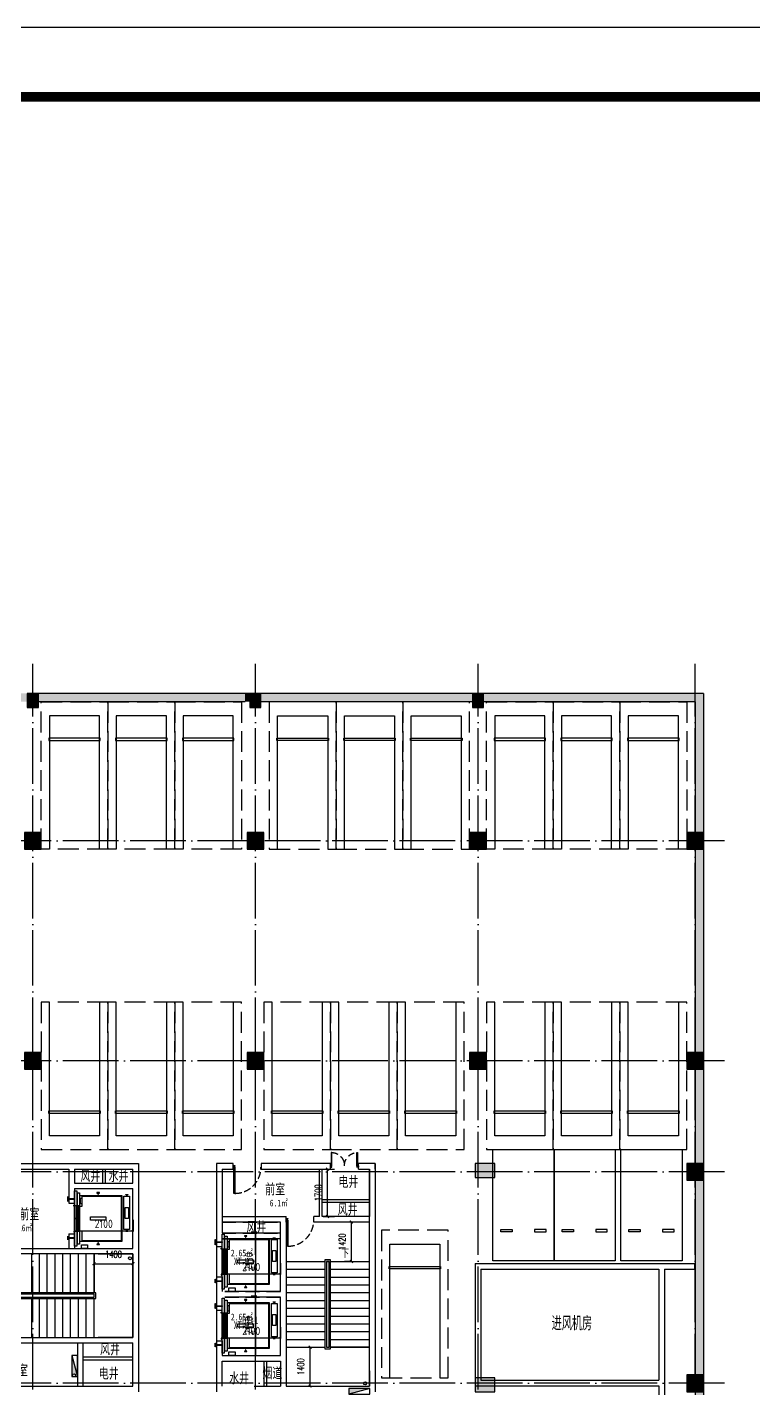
# Model space of a CAD drawing. Header units: millimetres. Extents: x 1337745 to 1642153, y -192803 to 266425.
# Drawn here: x 1570211 to 1596321, y 217430 to 266381 of the extents above; entities that cross this region are included whole.
import ezdxf
from ezdxf.enums import TextEntityAlignment as Align

# ---------------------------------------------------------------- set-up
doc = ezdxf.new("R2010")
doc.units = ezdxf.units.MM
doc.header["$LTSCALE"] = 1000
doc.header["$MEASUREMENT"] = 0
for name, pattern in [('__附着_A09-停车位、行车流线模块_TEN24RUY_设计区$0$DASH', [0.35, 0.25, -0.1]), ('DASH', [0.35, 0.25, -0.1]), ('DASHED', [0.75, 0.5, -0.25]), ('DOTE', [2.42, 2, -0.2, 0.02, -0.2]), ('HIDDEN', [0.375, 0.25, -0.125])]:
    doc.linetypes.add(name, pattern=pattern)
for name, color, linetype in [('-车位', 1, 'Continuous'), ('__附着_A09-停车位、行车流线模块_TEN24RUY_设计区$0$STD-PARK', 103, '__附着_A09-停车位、行车流线模块_TEN24RUY_设计区$0$DASH'), ('A-ANNO-NOTE', 7, 'Continuous'), ('A-DIMS-SYMB', 3, 'Continuous'), ('A-FLOR-STRS', 51, 'Continuous'), ('AD-NAME-ROOM', 9, 'Continuous'), ('AE-EQPM', 70, 'Continuous'), ('AE-WIND', 4, 'Continuous'), ('BEAM', 4, 'DASHED'), ('COLUMN', 2, 'Continuous'), ('DOTE', 16, 'DOTE'), ('ID-INDX-SIGN', 251, 'Continuous'), ('J-S', 210, 'Continuous'), ('LABEL_FIXBOX_PM', 7, 'Continuous'), ('LABEL_TXT_PM', 1, 'Continuous'), ('PUB_DIM', 3, 'Continuous'), ('PUB_HATCH', 8, 'Continuous'), ('PUB_TEXT', 7, 'Continuous'), ('WALL', 2, 'Continuous'), ('WALL_填充墙_A', 2, 'Continuous'), ('墙柱_填充', 8, 'Continuous'), ('柱', 2, 'Continuous'), ('砖墙', 30, 'Continuous'), ('管井', 2, 'Continuous')]:
    doc.layers.add(name, color=color, linetype=linetype)
doc.styles.add('_TCH_DIM', font='SIMPLEX.shx', dxfattribs={"width": 0.85, "bigfont": 'GBCBIG.shx'})
doc.styles.add('DIM_FONT', font='SIMPLEX', dxfattribs={"width": 0.7, "bigfont": 'GBCBIG'})
doc.styles.get("Standard").update_dxf_attribs({"font": 'GBENOR', "bigfont": 'GBCBIG'})
doc.styles.add('TH-STYLE1', font='STFANGSO.TTF', dxfattribs={"width": 0.7})
doc.dimstyles.new('_TCH_ARCH&&100', dxfattribs={"dimtxt": 250, "dimasz": 100, "dimexe": 250, "dimexo": 300, "dimgap": 100, "dimtad": 1, "dimdec": 0, "dimzin": 0, "dimdsep": 46, "dimtxsty": 'DIM_FONT', "dimblk": 'ARCHTICK', "dimcen": 0.09, "dimclrt": 7, "dimazin": 2, "dimtfac": 1, "dimtdec": 0, "dimtix": 1, "dimtmove": 2, "dimatfit": 3, "dimfxl": 1, "dimtolj": 1, "dimtzin": 0, "dimarcsym": 0})
doc.dimstyles.new('TH50', dxfattribs={"dimscale": 50, "dimtxt": 2.5, "dimasz": 0.75, "dimexe": 0.5, "dimexo": 1, "dimgap": 0.5, "dimtad": 1, "dimdec": 0, "dimrnd": 0.005, "dimzin": 0, "dimdsep": 46, "dimtxsty": 'Standard', "dimblk": 'DOT', "dimcen": 0.125, "dimclrd": 256, "dimclre": 256, "dimclrt": 50, "dimadec": 0, "dimazin": 0, "dimtfac": 1, "dimtdec": 0, "dimtix": 1, "dimtmove": 2, "dimatfit": 3, "dimldrblk": 'DOT', "dimfxl": 1, "dimtvp": 1, "dimtolj": 1, "dimtzin": 0, "dimarcsym": 0})

# ---------------------------------------------------------------- blocks, each defined once
blk = doc.blocks.new('A$C2A5A3E31')
at = {"color": 5}
for p, q in [((0, 50), (200, 50)), ((200, 50), (0, -700)), ((0, -700), (0, 50)), ((200, 50), (200, -700)), ((200, -700), (0, -700))]:
    blk.add_line(p, q, dxfattribs=at)
blk.add_solid([(200, -700), (0, -700), (200, 50)], dxfattribs=at)
blk = doc.blocks.new('A$C4BAC4D34')
blk.add_lwpolyline([(30, -30), (30, -60), (0, -60), (0, 0), (60, 0), (60, -30), (30, -30)])
blk.add_lwpolyline([(30, -60), (60, -60), (60, -1000), (30, -1000)], close=True)
at = {"linetype": 'DASH'}
blk.add_arc((60, -60), 940, 270, 0, dxfattribs=at)
blk = doc.blocks.new('A$C7403150F')
for points in [[(25, 475), (0, 475), (0, 500), (50, 500), (50, 450), (25, 450), (25, 475)], [(25, -475), (0, -475), (0, -500), (50, -500), (50, -450), (25, -450), (25, -475)]]:
    blk.add_lwpolyline(points)
for points in [[(0, 475), (0, 450), (-475, 450), (-475, 475)], [(0, -475), (0, -450), (-475, -450), (-475, -475)]]:
    blk.add_lwpolyline(points, close=True)
at = {"linetype": 'HIDDEN'}
for centre, start, end in [((0, 475), 180, 270), ((0, -475), 90, 180)]:
    blk.add_arc(centre, 475, start, end, dxfattribs=at)
blk = doc.blocks.new('_DOT')
blk.add_line((-0.5, 0), (-1, 0))
at = {"color": 0, "linetype": 'ByBlock', "const_width": 0.5}
blk.add_lwpolyline([(-0.25, 0, 1), (0.25, 0, 1)], format="xyb", close=True, dxfattribs=at)
blk = doc.blocks.new('*D40')
at = {"layer": 'Defpoints', "color": 0, "transparency": 16777216}
for p in [(-16300, 19300), (-16079, 19300), (-16300, 17150)]:
    blk.add_point(p, dxfattribs=at)
at = {"layer": 'ID-INDX-SIGN', "lineweight": -2, "transparency": 16777216}
for p, q in [((-16250, 19300), (-16054, 19300)), ((-16079, 17187), (-16079, 19262)), ((-16250, 17150), (-16054, 17150))]:
    blk.add_line(p, q, dxfattribs=at)
at = {"layer": 'ID-INDX-SIGN', "lineweight": -2, "transparency": 16777216, "xscale": 37.5, "yscale": 37.5, "zscale": 37.5}
for p, rotation in [((-16079, 19300), 90), ((-16079, 17150), 270)]:
    blk.add_blockref('_DOT', p, dxfattribs=dict(at, rotation=rotation))
at = {"layer": 'ID-INDX-SIGN', "color": 50, "transparency": 16777216, "insert": (-16329, 18225), "char_height": 300, "attachment_point": 5, "rotation": 90}
blk.add_mtext('\\A1;2150', dxfattribs=at)
blk = doc.blocks.new('*D41')
at = {"layer": 'Defpoints', "color": 0, "transparency": 16777216}
for p in [(-17300, 18225), (-15200, 18225), (-15200, 17782)]:
    blk.add_point(p, dxfattribs=at)
at = {"layer": 'ID-INDX-SIGN', "lineweight": -2, "transparency": 16777216}
for p, q in [((-17300, 18175), (-17300, 17757)), ((-15200, 18175), (-15200, 17757)), ((-17262, 17782), (-15237, 17782))]:
    blk.add_line(p, q, dxfattribs=at)
at = {"layer": 'ID-INDX-SIGN', "lineweight": -2, "transparency": 16777216, "xscale": 37.5, "yscale": 37.5, "zscale": 37.5, "rotation": 180}
blk.add_blockref('_DOT', (-17300, 17782), dxfattribs=at)
at = {"layer": 'ID-INDX-SIGN', "lineweight": -2, "transparency": 16777216, "xscale": 37.5, "yscale": 37.5, "zscale": 37.5}
blk.add_blockref('_DOT', (-15200, 17782), dxfattribs=at)
at = {"layer": 'ID-INDX-SIGN', "color": 50, "transparency": 16777216, "insert": (-16250, 18032), "char_height": 300, "attachment_point": 5}
blk.add_mtext('\\A1;2100', dxfattribs=at)
blk = doc.blocks.new('*D42')
at = {"layer": 'Defpoints', "color": 0, "transparency": 16777216}
for p in [(-16300, 17000), (-16079, 17000), (-16300, 14850)]:
    blk.add_point(p, dxfattribs=at)
at = {"layer": 'ID-INDX-SIGN', "lineweight": -2, "transparency": 16777216}
for p, q in [((-16250, 17000), (-16054, 17000)), ((-16079, 14888), (-16079, 16963)), ((-16250, 14850), (-16054, 14850))]:
    blk.add_line(p, q, dxfattribs=at)
at = {"layer": 'ID-INDX-SIGN', "lineweight": -2, "transparency": 16777216, "xscale": 37.5, "yscale": 37.5, "zscale": 37.5}
for p, rotation in [((-16079, 17000), 90), ((-16079, 14850), 270)]:
    blk.add_blockref('_DOT', p, dxfattribs=dict(at, rotation=rotation))
at = {"layer": 'ID-INDX-SIGN', "color": 50, "transparency": 16777216, "insert": (-16329, 15925), "char_height": 300, "attachment_point": 5, "rotation": 90}
blk.add_mtext('\\A1;2150', dxfattribs=at)
blk = doc.blocks.new('*D43')
at = {"layer": 'Defpoints', "color": 0, "transparency": 16777216}
for p in [(-17300, 15925), (-15200, 15925), (-15200, 15483)]:
    blk.add_point(p, dxfattribs=at)
at = {"layer": 'ID-INDX-SIGN', "lineweight": -2, "transparency": 16777216}
for p, q in [((-17300, 15875), (-17300, 15458)), ((-15200, 15875), (-15200, 15458)), ((-17262, 15483), (-15237, 15483))]:
    blk.add_line(p, q, dxfattribs=at)
at = {"layer": 'ID-INDX-SIGN', "lineweight": -2, "transparency": 16777216, "xscale": 37.5, "yscale": 37.5, "zscale": 37.5, "rotation": 180}
blk.add_blockref('_DOT', (-17300, 15483), dxfattribs=at)
at = {"layer": 'ID-INDX-SIGN', "lineweight": -2, "transparency": 16777216, "xscale": 37.5, "yscale": 37.5, "zscale": 37.5}
blk.add_blockref('_DOT', (-15200, 15483), dxfattribs=at)
at = {"layer": 'ID-INDX-SIGN', "color": 50, "transparency": 16777216, "insert": (-16250, 15733), "char_height": 300, "attachment_point": 5}
blk.add_mtext('\\A1;2100', dxfattribs=at)
blk = doc.blocks.new('*D44')
at = {"layer": 'Defpoints', "color": 0, "transparency": 16777216}
for p in [(-22600, 19775), (-20499, 19775), (-20499, 19333)]:
    blk.add_point(p, dxfattribs=at)
at = {"layer": 'ID-INDX-SIGN', "lineweight": -2, "transparency": 16777216}
for p, q in [((-22600, 19725), (-22600, 19308)), ((-20499, 19725), (-20499, 19308)), ((-22562, 19333), (-20537, 19333))]:
    blk.add_line(p, q, dxfattribs=at)
at = {"layer": 'ID-INDX-SIGN', "lineweight": -2, "transparency": 16777216, "xscale": 37.5, "yscale": 37.5, "zscale": 37.5, "rotation": 180}
blk.add_blockref('_DOT', (-22600, 19333), dxfattribs=at)
at = {"layer": 'ID-INDX-SIGN', "lineweight": -2, "transparency": 16777216, "xscale": 37.5, "yscale": 37.5, "zscale": 37.5}
blk.add_blockref('_DOT', (-20499, 19333), dxfattribs=at)
at = {"layer": 'ID-INDX-SIGN', "color": 50, "transparency": 16777216, "insert": (-21549, 19583), "char_height": 300, "attachment_point": 5}
blk.add_mtext('\\A1;2100', dxfattribs=at)
blk = doc.blocks.new('_ArchTick')
at = {"color": 0, "linetype": 'ByBlock', "const_width": 0.4}
blk.add_lwpolyline([(-0.5, -0.5), (0.5, 0.5)], dxfattribs=at)
blk = doc.blocks.new('*D45')
at = {"layer": 'Defpoints', "color": 0, "transparency": 16777216}
for p in [(-13965, 21550), (-13509, 21550), (-13965, 19850)]:
    blk.add_point(p, dxfattribs=at)
at = {"layer": 'PUB_DIM', "color": 0, "lineweight": -2, "transparency": 16777216}
for p, q in [((-13665, 21550), (-13259, 21550)), ((-13509, 19850), (-13509, 21550)), ((-13665, 19850), (-13259, 19850))]:
    blk.add_line(p, q, dxfattribs=at)
at = {"layer": 'PUB_DIM', "color": 0, "lineweight": -2, "transparency": 16777216, "xscale": 100, "yscale": 100, "zscale": 100}
for p, rotation in [((-13509, 21550), 90), ((-13509, 19850), 270)]:
    blk.add_blockref('_ArchTick', p, dxfattribs=dict(at, rotation=rotation))
at = {"layer": 'PUB_DIM', "color": 7, "transparency": 16777216, "insert": (-13836, 20700), "char_height": 250, "attachment_point": 5, "rotation": 90, "style": 'DIM_FONT'}
blk.add_mtext('\\A1;1700', dxfattribs=at)
blk = doc.blocks.new('*D46')
at = {"layer": 'Defpoints', "color": 0, "transparency": 16777216}
for p in [(-14544, 15150), (-14136, 15150), (-14544, 13750)]:
    blk.add_point(p, dxfattribs=at)
at = {"layer": 'PUB_DIM', "color": 0, "lineweight": -2, "transparency": 16777216}
for p, q in [((-14244, 15150), (-13886, 15150)), ((-14136, 13750), (-14136, 15150)), ((-14244, 13750), (-13886, 13750))]:
    blk.add_line(p, q, dxfattribs=at)
at = {"layer": 'PUB_DIM', "color": 0, "lineweight": -2, "transparency": 16777216, "xscale": 100, "yscale": 100, "zscale": 100}
for p, rotation in [((-14136, 15150), 90), ((-14136, 13750), 270)]:
    blk.add_blockref('_ArchTick', p, dxfattribs=dict(at, rotation=rotation))
at = {"layer": 'PUB_DIM', "color": 7, "transparency": 16777216, "insert": (-14469, 14450), "char_height": 250, "attachment_point": 5, "rotation": 90, "style": 'DIM_FONT'}
blk.add_mtext('\\A1;1400', dxfattribs=at)
blk = doc.blocks.new('*D47')
at = {"layer": 'Defpoints', "color": 0, "transparency": 16777216}
for p in [(-12649, 19650), (-12366, 19650), (-12366, 18230)]:
    blk.add_point(p, dxfattribs=at)
at = {"layer": 'PUB_DIM', "color": 0, "lineweight": -2, "transparency": 16777216}
for p, q in [((-12666, 19650), (-12899, 19650)), ((-12649, 18230), (-12649, 19650)), ((-12666, 18230), (-12899, 18230))]:
    blk.add_line(p, q, dxfattribs=at)
at = {"layer": 'PUB_DIM', "color": 0, "lineweight": -2, "transparency": 16777216, "xscale": 100, "yscale": 100, "zscale": 100}
for p, rotation in [((-12649, 19650), 90), ((-12649, 18230), 270)]:
    blk.add_blockref('_ArchTick', p, dxfattribs=dict(at, rotation=rotation))
at = {"layer": 'PUB_DIM', "color": 7, "transparency": 16777216, "insert": (-12982, 18940), "char_height": 250, "attachment_point": 5, "rotation": 90, "style": 'DIM_FONT'}
blk.add_mtext('\\A1;1420', dxfattribs=at)
blk = doc.blocks.new('*D48')
at = {"layer": 'Defpoints', "color": 0, "transparency": 16777216}
for p in [(-21900, 18500), (-20500, 18500), (-20500, 18151)]:
    blk.add_point(p, dxfattribs=at)
at = {"layer": 'PUB_DIM', "color": 0, "lineweight": -2, "transparency": 16777216}
for p, q in [((-21900, 18200), (-21900, 17901)), ((-21900, 18151), (-20500, 18151)), ((-20500, 18200), (-20500, 17901))]:
    blk.add_line(p, q, dxfattribs=at)
at = {"layer": 'PUB_DIM', "color": 0, "lineweight": -2, "transparency": 16777216, "xscale": 100, "yscale": 100, "zscale": 100, "rotation": 180}
blk.add_blockref('_ArchTick', (-21900, 18151), dxfattribs=at)
at = {"layer": 'PUB_DIM', "color": 0, "lineweight": -2, "transparency": 16777216, "xscale": 100, "yscale": 100, "zscale": 100}
blk.add_blockref('_ArchTick', (-20500, 18151), dxfattribs=at)
at = {"layer": 'PUB_DIM', "color": 7, "transparency": 16777216, "insert": (-21200, 18483), "char_height": 250, "attachment_point": 5, "style": 'DIM_FONT'}
blk.add_mtext('\\A1;1400', dxfattribs=at)
blk = doc.blocks.new('cew')
at = {"layer": '-车位', "color": 8}
for points in [[(7354177, 602717), (7354177, 598717)], [(7356377, 602717), (7354177, 602717)], [(7354177, 598717), (7356377, 598717), (7356377, 602717)]]:
    blk.add_lwpolyline(points, dxfattribs=at)
for points in [[(7354464, 599759), (7354464, 599850), (7354875, 599850), (7354875, 599759)], [(7356089, 599759), (7356089, 599850), (7355679, 599850), (7355679, 599759)]]:
    blk.add_lwpolyline(points, close=True, dxfattribs=at)
blk = doc.blocks.new('__附着_A09-停车位、行车流线模块_TEN24RUY_设计区$0$停车位1')
at = {"layer": '__附着_A09-停车位、行车流线模块_TEN24RUY_设计区$0$STD-PARK', "linetype": '__附着_A09-停车位、行车流线模块_TEN24RUY_设计区$0$DASH', "ltscale": 3}
for p, q in [((-168810, -21850), (-171210, -21850)), ((-171210, -21850), (-171210, -27150)), ((-168810, -27150), (-168810, -21850)), ((-171210, -27150), (-168810, -27150))]:
    blk.add_line(p, q, dxfattribs=at)
at = {"layer": 'Defpoints', "color": 9, "linetype": 'ByBlock', "ltscale": 1200}
for p, q in [((-170910, -26650), (-170910, -21850)), ((-169110, -21850), (-169110, -26650)), ((-170935, -25850), (-170935, -25758)), ((-170935, -25758), (-169085, -25758)), ((-169085, -25850), (-170935, -25850)), ((-169085, -25758), (-169085, -25850)), ((-169110, -26650), (-170910, -26650))]:
    blk.add_line(p, q, dxfattribs=at)
blk = doc.blocks.new('PMSHEET_A0_20091030')
at = {"layer": 'LABEL_FIXBOX_PM'}
blk.add_lwpolyline([(0, 84100), (118900, 84100), (118900, 0), (0, 0)], close=True, dxfattribs=at)
at = {"layer": 'LABEL_FIXBOX_PM', "const_width": 140}
blk.add_lwpolyline([(117900, 83100), (2500, 83100), (2500, 1000), (117900, 1000)], close=True, dxfattribs=at)
blk = doc.blocks.new('_FZH')
blk.add_lwpolyline([(-0.5, -0.5), (0.5, -0.5), (0.5, 0.5), (-0.5, 0.5)], close=True)
at = {"layer": 'PUB_HATCH'}
blk.add_solid([(-0.5, -0.5), (0.5, -0.5), (-0.5, 0.5), (0.5, 0.5)], dxfattribs=at)
blk = doc.blocks.new('A$C76FF555C')
at = {"layer": '墙柱_填充'}
for points in [[(-23800, 33050), (-23800, 33650), (-24400, 33650), (-24400, 33050)], [(-15800, 33050), (-15800, 33650), (-16400, 33650), (-16400, 33050)], [(-7800, 33050), (-7800, 33650), (-8400, 33650), (-8400, 33050)], [(0, 33049.9), (0, 33649.9), (-600, 33649.9), (-600, 33049.9)], [(-23800, 25150), (-23800, 25750), (-24400, 25750), (-24400, 25150)], [(-15800, 25150), (-15800, 25750), (-16400, 25750), (-16400, 25150)], [(-7800, 25150), (-7800, 25750), (-8400, 25750), (-8400, 25150)], [(0, 25149.9), (0, 25749.9), (-600, 25749.9), (-600, 25149.9)], [(-8200, 21250), (-7500, 21250), (-7500, 21750), (-8200, 21750)], [(0, 21150), (0, 21750), (-600, 21750), (-600, 21150)], [(-8200, 13550), (-7500, 13550), (-7500, 14050), (-8200, 14050)], [(0, 13550), (0, 14150), (-600, 14150), (-600, 13550)]]:
    blk.add_hatch(color=256, dxfattribs=at).paths.add_polyline_path(points)
at = {"layer": 'A-DIMS-SYMB'}
for points in [[(-12824.9, 18230, 0, 0, 0), (-12824.9, 14475, 0, 0, 0), (-14374.9, 14475, 0, 0, 0), (-14374.9, 17930, 80, 0, 0), (-14374.9, 18230, 0, 0, 0)], [(-24979.6, 17875, 0, 0, 0), (-21274.6, 17875, 0, 0, 0), (-21274.6, 16125, 0, 0, 0), (-24679.6, 16125, 80, 0, 0), (-24979.6, 16125, 0, 0, 0)]]:
    blk.add_lwpolyline(points, format="xyseb", dxfattribs=at)
at = {"layer": 'A-FLOR-STRS'}
for p, q in [((-24139.6, 17100), (-24139.6, 18500)), ((-21749.6, 18500), (-24089.6, 18500)), ((-23859.6, 17100), (-23859.6, 18500)), ((-23579.6, 17100), (-23579.6, 18500)), ((-23299.6, 17100), (-23299.6, 18500)), ((-23019.6, 17100), (-23019.6, 18500)), ((-22739.6, 17100), (-22739.6, 18500)), ((-22459.6, 17100), (-22459.6, 18500)), ((-22179.6, 17100), (-22179.6, 18500)), ((-21899.6, 18500), (-21899.6, 17100)), ((-21899.6, 17100), (-21899.6, 18500)), ((-21749.6, 18500), (-20499.6, 18500)), ((-20499.6, 18500), (-20499.6, 15500)), ((-14999.9, 18230), (-13599.9, 18230)), ((-13599.9, 18290), (-13599.9, 15090)), ((-13399.9, 18290), (-13599.9, 18290)), ((-13549.9, 18230), (-13549.9, 15150)), ((-13549.9, 18230), (-13549.9, 15150)), ((-13449.9, 18230), (-13549.9, 18230)), ((-13549.9, 18230), (-13449.9, 18230)), ((-13449.9, 15150), (-13449.9, 18230)), ((-13449.9, 15150), (-13449.9, 18230)), ((-13399.9, 15090), (-13399.9, 18290)), ((-13399.9, 18230), (-11999.9, 18230)), ((-14999.9, 17950), (-13599.9, 17950)), ((-14999.9, 17670), (-13599.9, 17670)), ((-13399.9, 17950), (-11999.9, 17950)), ((-13399.9, 17670), (-11999.9, 17670)), ((-14999.9, 17450), (-14999.9, 17390)), ((-14999.9, 17390), (-14999.9, 15050)), ((-14999.9, 17390), (-13599.9, 17390)), ((-13399.9, 17390), (-11999.9, 17390)), ((-11999.9, 15050), (-11999.9, 17390)), ((-21839.6, 17100), (-25039.6, 17100)), ((-25039.6, 16900), (-21839.6, 16900)), ((-21899.6, 17050), (-24979.6, 17050)), ((-21899.6, 17050), (-24979.6, 17050)), ((-24979.6, 16950), (-21899.6, 16950)), ((-24979.6, 16950), (-21899.6, 16950)), ((-24139.6, 15500), (-24139.6, 16900)), ((-23859.6, 15500), (-23859.6, 16900)), ((-23579.6, 15500), (-23579.6, 16900)), ((-23299.6, 15500), (-23299.6, 16900)), ((-23019.6, 15500), (-23019.6, 16900)), ((-22739.6, 15500), (-22739.6, 16900)), ((-22459.6, 15500), (-22459.6, 16900)), ((-22179.6, 15500), (-22179.6, 16900)), ((-21899.6, 16950), (-21899.6, 17050)), ((-21899.6, 16950), (-21899.6, 17050)), ((-21899.6, 15500), (-21899.6, 16900)), ((-21899.6, 15500), (-21899.6, 16900)), ((-21839.6, 16900), (-21839.6, 17100)), ((-14999.9, 17110), (-13599.9, 17110)), ((-14999.9, 16830), (-13599.9, 16830)), ((-13399.9, 17110), (-11999.9, 17110)), ((-13399.9, 16830), (-11999.9, 16830)), ((-14999.9, 16550), (-13599.9, 16550)), ((-14999.9, 16270), (-13599.9, 16270)), ((-13399.9, 16550), (-11999.9, 16550)), ((-13399.9, 16270), (-11999.9, 16270)), ((-14999.9, 15990), (-13599.9, 15990)), ((-14999.9, 15710), (-13599.9, 15710)), ((-13399.9, 15990), (-11999.9, 15990)), ((-13399.9, 15710), (-11999.9, 15710)), ((-24149.6, 15500), (-24089.6, 15500)), ((-24089.6, 15500), (-21749.6, 15500)), ((-20499.6, 15500), (-21749.6, 15500)), ((-14999.9, 15430), (-13599.9, 15430)), ((-13399.9, 15430), (-11999.9, 15430)), ((-14999.9, 15150), (-13599.9, 15150)), ((-14999.9, 15150), (-13599.9, 15150)), ((-13599.9, 15090), (-13399.9, 15090)), ((-13549.9, 15150), (-13449.9, 15150)), ((-13549.9, 15150), (-13449.9, 15150)), ((-11999.9, 15150), (-13399.9, 15150)), ((-13399.9, 15150), (-11999.9, 15150)), ((-11999.9, 14300), (-11999.9, 13750))]:
    blk.add_line(p, q, dxfattribs=at)
at = {"layer": 'AE-EQPM'}
for points in [[(-22841.7, 20565.1), (-22838.7, 20565.1), (-22838.7, 20385.1), (-22841.7, 20385.1), (-22841.7, 20565.1)], [(-22598.7, 20765.1), (-22523.7, 20765.1), (-22523.7, 18785.1), (-22598.7, 18785.1), (-22598.7, 20765.1)], [(-22493.7, 20695.1), (-22418.7, 20695.1), (-22418.7, 18855.1), (-22493.7, 18855.1), (-22493.7, 20695.1)], [(-22418.7, 20600.1), (-20904.7, 20600.1), (-20904.7, 18950.1), (-22418.7, 18950.1)], [(-22418.7, 20245.1), (-22418.7, 20225.1), (-22329.7, 20225.1), (-22329.7, 20575.1), (-22329.7, 20575.1), (-20929.7, 20575.1), (-20929.7, 18975.1), (-22329.7, 18975.1), (-22329.7, 18975.1), (-22329.7, 19325.1), (-22418.7, 19325.1), (-22418.7, 19305.1)], [(-21707.2, 20708.6), (-21796.2, 20708.6), (-21796.2, 20692.6), (-21759.7, 20692.6), (-21759.7, 20646.6), (-21743.7, 20646.6), (-21743.7, 20692.6), (-21707.2, 20692.6), (-21707.2, 20708.6)], [(-21707.2, 20708.6), (-21796.2, 20708.6), (-21796.2, 20692.6), (-21759.7, 20692.6), (-21759.7, 20646.6), (-21743.7, 20646.6), (-21743.7, 20692.6), (-21707.2, 20692.6), (-21707.2, 20708.6)], [(-21707.2, 20708.6), (-21796.2, 20708.6), (-21796.2, 20692.6), (-21759.7, 20692.6), (-21759.7, 20646.6), (-21743.7, 20646.6), (-21743.7, 20692.6), (-21707.2, 20692.6), (-21707.2, 20708.6)], [(-20824.2, 20575.1), (-20619.2, 20575.1), (-20619.2, 19375.1), (-20824.2, 19375.1), (-20824.2, 20575.1)], [(-20759.2, 20635.1), (-20684.2, 20635.1), (-20684.2, 20621.1), (-20716.7, 20621.1), (-20716.7, 20575.1), (-20726.7, 20575.1), (-20726.7, 20621.1), (-20759.2, 20621.1), (-20759.2, 20635.1)], [(-20759.2, 20635.1), (-20684.2, 20635.1), (-20684.2, 20621.1), (-20716.7, 20621.1), (-20716.7, 20575.1), (-20726.7, 20575.1), (-20726.7, 20621.1), (-20759.2, 20621.1), (-20759.2, 20635.1)], [(-22838.7, 20490.1), (-22598.7, 20490.1), (-22598.7, 20460.1), (-22838.7, 20460.1), (-22838.7, 20490.1)], [(-22578.7, 20245.1), (-22578.7, 20225.1), (-22628.7, 20225.1), (-22628.7, 20260.1), (-22616.7, 20260.1)], [(-22574.7, 20240.1), (-22534.7, 20240.1), (-22534.7, 19775.1), (-22574.7, 19775.1), (-22574.7, 20240.1)], [(-22476.7, 20240.1), (-22443.7, 20240.1), (-22443.7, 19775.1), (-22476.7, 19775.1), (-22476.7, 20240.1)], [(-22329.7, 20490.1), (-22399.7, 20490.1), (-22399.7, 20310.1), (-22329.7, 20310.1), (-22329.7, 20490.1)], [(-20781.7, 20175.1), (-20661.7, 20175.1), (-20661.7, 19775.1), (-20781.7, 19775.1), (-20781.7, 20175.1)], [(-22574.7, 19775.1), (-22534.7, 19775.1), (-22534.7, 19310.1), (-22574.7, 19310.1), (-22574.7, 19775.1)], [(-22476.7, 19775.1), (-22443.7, 19775.1), (-22443.7, 19310.1), (-22476.7, 19310.1), (-22476.7, 19775.1)], [(-22031.7, 19835.1), (-21471.7, 19835.1), (-21471.7, 19715.1), (-22031.7, 19715.1), (-22031.7, 19835.1)], [(-22841.7, 19140.1), (-22838.7, 19140.1), (-22838.7, 19010.1), (-22841.7, 19010.1), (-22841.7, 19140.1)], [(-22578.7, 19305.1), (-22578.7, 19325.1), (-22628.7, 19325.1), (-22628.7, 19290.1), (-22616.7, 19290.1)], [(-20759.2, 19315.1), (-20684.2, 19315.1), (-20684.2, 19329.1), (-20716.7, 19329.1), (-20716.7, 19375.1), (-20726.7, 19375.1), (-20726.7, 19329.1), (-20759.2, 19329.1), (-20759.2, 19315.1)], [(-20759.2, 19315.1), (-20684.2, 19315.1), (-20684.2, 19329.1), (-20716.7, 19329.1), (-20716.7, 19375.1), (-20726.7, 19375.1), (-20726.7, 19329.1), (-20759.2, 19329.1), (-20759.2, 19315.1)], [(-17299.1, 19215), (-17224.1, 19215), (-17224.1, 17235), (-17299.1, 17235), (-17299.1, 19215)], [(-17194.1, 19145), (-17119.1, 19145), (-17119.1, 17305), (-17194.1, 17305), (-17194.1, 19145)], [(-16407.6, 19158.5), (-16496.6, 19158.5), (-16496.6, 19142.5), (-16460.1, 19142.5), (-16460.1, 19096.5), (-16444.1, 19096.5), (-16444.1, 19142.5), (-16407.6, 19142.5), (-16407.6, 19158.5)], [(-16407.6, 19158.5), (-16496.6, 19158.5), (-16496.6, 19142.5), (-16460.1, 19142.5), (-16460.1, 19096.5), (-16444.1, 19096.5), (-16444.1, 19142.5), (-16407.6, 19142.5), (-16407.6, 19158.5)], [(-16407.6, 19158.5), (-16496.6, 19158.5), (-16496.6, 19142.5), (-16460.1, 19142.5), (-16460.1, 19096.5), (-16444.1, 19096.5), (-16444.1, 19142.5), (-16407.6, 19142.5), (-16407.6, 19158.5)], [(-22838.7, 19090.1), (-22598.7, 19090.1), (-22598.7, 19060.1), (-22838.7, 19060.1), (-22838.7, 19090.1)], [(-22348.7, 18835.1), (-22128.7, 18835.1), (-22128.7, 18700.1), (-22348.7, 18700.1), (-22348.7, 18835.1)], [(-21796.2, 18841.6), (-21707.2, 18841.6), (-21707.2, 18857.6), (-21743.7, 18857.6), (-21743.7, 18903.6), (-21759.7, 18903.6), (-21759.7, 18857.6), (-21796.2, 18857.6), (-21796.2, 18841.6)], [(-21796.2, 18841.6), (-21707.2, 18841.6), (-21707.2, 18857.6), (-21743.7, 18857.6), (-21743.7, 18903.6), (-21759.7, 18903.6), (-21759.7, 18857.6), (-21796.2, 18857.6), (-21796.2, 18841.6)], [(-21796.2, 18841.6), (-21707.2, 18841.6), (-21707.2, 18857.6), (-21743.7, 18857.6), (-21743.7, 18903.6), (-21759.7, 18903.6), (-21759.7, 18857.6), (-21796.2, 18857.6), (-21796.2, 18841.6)], [(-17542.1, 19015), (-17539.1, 19015), (-17539.1, 18835), (-17542.1, 18835), (-17542.1, 19015)], [(-17539.1, 18940), (-17299.1, 18940), (-17299.1, 18910), (-17539.1, 18910), (-17539.1, 18940)], [(-17279.1, 18695), (-17279.1, 18675), (-17329.1, 18675), (-17329.1, 18710), (-17317.1, 18710)], [(-17275.1, 18690), (-17235.1, 18690), (-17235.1, 18225), (-17275.1, 18225), (-17275.1, 18690)], [(-17177.1, 18690), (-17144.1, 18690), (-17144.1, 18225), (-17177.1, 18225), (-17177.1, 18690)], [(-17119.1, 19050), (-15605.1, 19050), (-15605.1, 17400), (-17119.1, 17400)], [(-17119.1, 18695), (-17119.1, 18675), (-17030.1, 18675), (-17030.1, 19025), (-17030.1, 19025), (-15630.1, 19025), (-15630.1, 17425), (-17030.1, 17425), (-17030.1, 17425), (-17030.1, 17775), (-17119.1, 17775), (-17119.1, 17755)], [(-17030.1, 18940), (-17100.1, 18940), (-17100.1, 18760), (-17030.1, 18760), (-17030.1, 18940)], [(-15524.6, 19025), (-15319.6, 19025), (-15319.6, 17825), (-15524.6, 17825), (-15524.6, 19025)], [(-15482.1, 18625), (-15362.1, 18625), (-15362.1, 18225), (-15482.1, 18225), (-15482.1, 18625)], [(-15459.6, 19085), (-15384.6, 19085), (-15384.6, 19071), (-15417.1, 19071), (-15417.1, 19025), (-15427.1, 19025), (-15427.1, 19071), (-15459.6, 19071), (-15459.6, 19085)], [(-15459.6, 19085), (-15384.6, 19085), (-15384.6, 19071), (-15417.1, 19071), (-15417.1, 19025), (-15427.1, 19025), (-15427.1, 19071), (-15459.6, 19071), (-15459.6, 19085)], [(-17275.1, 18225), (-17235.1, 18225), (-17235.1, 17760), (-17275.1, 17760), (-17275.1, 18225)], [(-17177.1, 18225), (-17144.1, 18225), (-17144.1, 17760), (-17177.1, 17760), (-17177.1, 18225)], [(-16732.1, 18285), (-16172.1, 18285), (-16172.1, 18165), (-16732.1, 18165), (-16732.1, 18285)], [(-17279.1, 17755), (-17279.1, 17775), (-17329.1, 17775), (-17329.1, 17740), (-17317.1, 17740)], [(-15459.6, 17765), (-15384.6, 17765), (-15384.6, 17779), (-15417.1, 17779), (-15417.1, 17825), (-15427.1, 17825), (-15427.1, 17779), (-15459.6, 17779), (-15459.6, 17765)], [(-15459.6, 17765), (-15384.6, 17765), (-15384.6, 17779), (-15417.1, 17779), (-15417.1, 17825), (-15427.1, 17825), (-15427.1, 17779), (-15459.6, 17779), (-15459.6, 17765)], [(-17542.1, 17590), (-17539.1, 17590), (-17539.1, 17460), (-17542.1, 17460), (-17542.1, 17590)], [(-17539.1, 17540), (-17299.1, 17540), (-17299.1, 17510), (-17539.1, 17510), (-17539.1, 17540)], [(-17049.1, 17285), (-16829.1, 17285), (-16829.1, 17150), (-17049.1, 17150), (-17049.1, 17285)], [(-16496.6, 17291.5), (-16407.6, 17291.5), (-16407.6, 17307.5), (-16444.1, 17307.5), (-16444.1, 17353.5), (-16460.1, 17353.5), (-16460.1, 17307.5), (-16496.6, 17307.5), (-16496.6, 17291.5)], [(-16496.6, 17291.5), (-16407.6, 17291.5), (-16407.6, 17307.5), (-16444.1, 17307.5), (-16444.1, 17353.5), (-16460.1, 17353.5), (-16460.1, 17307.5), (-16496.6, 17307.5), (-16496.6, 17291.5)], [(-16496.6, 17291.5), (-16407.6, 17291.5), (-16407.6, 17307.5), (-16444.1, 17307.5), (-16444.1, 17353.5), (-16460.1, 17353.5), (-16460.1, 17307.5), (-16496.6, 17307.5), (-16496.6, 17291.5)], [(-17542.1, 16715.1), (-17539.1, 16715.1), (-17539.1, 16535.1), (-17542.1, 16535.1), (-17542.1, 16715.1)], [(-17299.1, 16915.1), (-17224.1, 16915.1), (-17224.1, 14935.1), (-17299.1, 14935.1), (-17299.1, 16915.1)], [(-17194.1, 16845.1), (-17119.1, 16845.1), (-17119.1, 15005.1), (-17194.1, 15005.1), (-17194.1, 16845.1)], [(-17119.1, 16750.1), (-15605.1, 16750.1), (-15605.1, 15100.1), (-17119.1, 15100.1)], [(-17119.1, 16395.1), (-17119.1, 16375.1), (-17030.1, 16375.1), (-17030.1, 16725.1), (-17030.1, 16725.1), (-15630.1, 16725.1), (-15630.1, 15125.1), (-17030.1, 15125.1), (-17030.1, 15125.1), (-17030.1, 15475.1), (-17119.1, 15475.1), (-17119.1, 15455.1)], [(-16407.6, 16858.6), (-16496.6, 16858.6), (-16496.6, 16842.6), (-16460.1, 16842.6), (-16460.1, 16796.6), (-16444.1, 16796.6), (-16444.1, 16842.6), (-16407.6, 16842.6), (-16407.6, 16858.6)], [(-16407.6, 16858.6), (-16496.6, 16858.6), (-16496.6, 16842.6), (-16460.1, 16842.6), (-16460.1, 16796.6), (-16444.1, 16796.6), (-16444.1, 16842.6), (-16407.6, 16842.6), (-16407.6, 16858.6)], [(-16407.6, 16858.6), (-16496.6, 16858.6), (-16496.6, 16842.6), (-16460.1, 16842.6), (-16460.1, 16796.6), (-16444.1, 16796.6), (-16444.1, 16842.6), (-16407.6, 16842.6), (-16407.6, 16858.6)], [(-15524.6, 16725.1), (-15319.6, 16725.1), (-15319.6, 15525.1), (-15524.6, 15525.1), (-15524.6, 16725.1)], [(-15459.6, 16785.1), (-15384.6, 16785.1), (-15384.6, 16771.1), (-15417.1, 16771.1), (-15417.1, 16725.1), (-15427.1, 16725.1), (-15427.1, 16771.1), (-15459.6, 16771.1), (-15459.6, 16785.1)], [(-15459.6, 16785.1), (-15384.6, 16785.1), (-15384.6, 16771.1), (-15417.1, 16771.1), (-15417.1, 16725.1), (-15427.1, 16725.1), (-15427.1, 16771.1), (-15459.6, 16771.1), (-15459.6, 16785.1)], [(-17539.1, 16640.1), (-17299.1, 16640.1), (-17299.1, 16610.1), (-17539.1, 16610.1), (-17539.1, 16640.1)], [(-17279.1, 16395.1), (-17279.1, 16375.1), (-17329.1, 16375.1), (-17329.1, 16410.1), (-17317.1, 16410.1)], [(-17275.1, 16390.1), (-17235.1, 16390.1), (-17235.1, 15925.1), (-17275.1, 15925.1), (-17275.1, 16390.1)], [(-17177.1, 16390.1), (-17144.1, 16390.1), (-17144.1, 15925.1), (-17177.1, 15925.1), (-17177.1, 16390.1)], [(-17030.1, 16640.1), (-17100.1, 16640.1), (-17100.1, 16460.1), (-17030.1, 16460.1), (-17030.1, 16640.1)], [(-15482.1, 16325.1), (-15362.1, 16325.1), (-15362.1, 15925.1), (-15482.1, 15925.1), (-15482.1, 16325.1)], [(-17275.1, 15925.1), (-17235.1, 15925.1), (-17235.1, 15460.1), (-17275.1, 15460.1), (-17275.1, 15925.1)], [(-17177.1, 15925.1), (-17144.1, 15925.1), (-17144.1, 15460.1), (-17177.1, 15460.1), (-17177.1, 15925.1)], [(-16732.1, 15985.1), (-16172.1, 15985.1), (-16172.1, 15865.1), (-16732.1, 15865.1), (-16732.1, 15985.1)], [(-17542.1, 15290.1), (-17539.1, 15290.1), (-17539.1, 15160.1), (-17542.1, 15160.1), (-17542.1, 15290.1)], [(-17539.1, 15240.1), (-17299.1, 15240.1), (-17299.1, 15210.1), (-17539.1, 15210.1), (-17539.1, 15240.1)], [(-17279.1, 15455.1), (-17279.1, 15475.1), (-17329.1, 15475.1), (-17329.1, 15440.1), (-17317.1, 15440.1)], [(-15459.6, 15465.1), (-15384.6, 15465.1), (-15384.6, 15479.1), (-15417.1, 15479.1), (-15417.1, 15525.1), (-15427.1, 15525.1), (-15427.1, 15479.1), (-15459.6, 15479.1), (-15459.6, 15465.1)], [(-15459.6, 15465.1), (-15384.6, 15465.1), (-15384.6, 15479.1), (-15417.1, 15479.1), (-15417.1, 15525.1), (-15427.1, 15525.1), (-15427.1, 15479.1), (-15459.6, 15479.1), (-15459.6, 15465.1)], [(-17049.1, 14985.1), (-16829.1, 14985.1), (-16829.1, 14850.1), (-17049.1, 14850.1), (-17049.1, 14985.1)], [(-16496.6, 14991.6), (-16407.6, 14991.6), (-16407.6, 15007.6), (-16444.1, 15007.6), (-16444.1, 15053.6), (-16460.1, 15053.6), (-16460.1, 15007.6), (-16496.6, 15007.6), (-16496.6, 14991.6)], [(-16496.6, 14991.6), (-16407.6, 14991.6), (-16407.6, 15007.6), (-16444.1, 15007.6), (-16444.1, 15053.6), (-16460.1, 15053.6), (-16460.1, 15007.6), (-16496.6, 15007.6), (-16496.6, 14991.6)], [(-16496.6, 14991.6), (-16407.6, 14991.6), (-16407.6, 15007.6), (-16444.1, 15007.6), (-16444.1, 15053.6), (-16460.1, 15053.6), (-16460.1, 15007.6), (-16496.6, 15007.6), (-16496.6, 14991.6)]]:
    blk.add_lwpolyline(points, dxfattribs=at)
at = {"layer": 'BEAM'}
for p, q in [((-17300, 19650), (-15200, 19650)), ((-15199.6, 19649.9), (-17300, 19649.9)), ((-17300, 19250), (-15200, 19249.9)), ((-15199.6, 19249.8), (-17300, 19249.9)), ((-17300, 19050), (-15200, 19049.9)), ((-15199.6, 19049.8), (-17300, 19049.9)), ((-17200, 17150), (-15200, 17149.9)), ((-15199.6, 17149.8), (-17200, 17149.9)), ((-17200, 16950), (-15200, 16949.9)), ((-15199.6, 16949.8), (-17200, 16949.9))]:
    blk.add_line(p, q, dxfattribs=at)
at = {"layer": 'J-S'}
for centre in [(-20608.7, 18347.4), (-22616.8, 14139.4), (-12160.7, 13851.4)]:
    blk.add_circle(centre, 55, dxfattribs=at)
at = {"layer": 'WALL_填充墙_A'}
for p, q in [((-200, 25749.9), (0, 25749.9)), ((-200, 25550), (-200, 25149.9)), ((0, 25749.9), (0, 25149.9)), ((-200, 25149.9), (0, 25149.9)), ((-25249.6, 21750), (-20299.6, 21750)), ((-25249.6, 21550), (-22799.6, 21550)), ((-22799.6, 21550), (-22799.6, 20325)), ((-22599.6, 21550), (-22599.6, 21050)), ((-22599.6, 21550), (-20499.6, 21550)), ((-21599.6, 21550), (-21599.6, 21050)), ((-21499.6, 21550), (-21499.6, 21050)), ((-20499.6, 21050), (-20499.6, 21550)), ((-20299.6, 21750), (-20299.6, 13550)), ((-17500, 21750), (-17500, 13550)), ((-16900, 21750), (-17500, 21750)), ((-17300, 21550), (-17300.1, 19250)), ((-17300, 21550), (-16900, 21550)), ((-16900, 21550), (-16900, 21750)), ((-14500, 21750), (-15897.1, 21750)), ((-15897.1, 21750), (-15897.1, 21550)), ((-15897.1, 21550), (-13800, 21550)), ((-13399.8, 21750), (-14500, 21750)), ((-13900, 21550), (-13399.8, 21550)), ((-13800, 19850), (-13800, 21550)), ((-13700, 19850), (-13700, 21550)), ((-13399.8, 21550), (-13399.8, 21750)), ((-12000, 21750), (-12399.8, 21750)), ((-12399.8, 21550), (-12399.8, 21750)), ((-12399.8, 21550), (-12000, 21550)), ((-11800, 21750), (-12000, 21750)), ((-12000, 13750), (-12000, 21550)), ((-12000, 21550), (-12000, 19850)), ((-11800, 21550), (-11800, 21750)), ((-11800, 21750), (-11800, 13550)), ((-22599.6, 21050), (-20499.6, 21050)), ((-22599.6, 20850), (-22599.6, 18700)), ((-22599.6, 20850), (-20499.6, 20850)), ((-20499.6, 18700), (-20499.6, 20850)), ((-12000, 20950.1), (-12000, 20750.1)), ((-22799.6, 20325), (-22599.6, 20325)), ((-11999.9, 20450), (-13700, 20450)), ((-11999.9, 20350), (-13700, 20350)), ((-17300, 19850), (-15000, 19850)), ((-15200, 19650), (-17300, 19650)), ((-15200, 17149.9), (-15200, 19650)), ((-15000, 19850), (-14999.9, 19850)), ((-15000, 19650), (-15000, 19850)), ((-15000, 19650.1), (-15000, 13750)), ((-15000, 19650), (-14999.9, 19650)), ((-13800, 19850), (-14000, 19850)), ((-14000, 19650), (-14000, 19850)), ((-11999.9, 19650), (-14000, 19650)), ((-11999.9, 19850), (-13700, 19850)), ((-22799.6, 19225), (-22799.6, 18700)), ((-22799.6, 19225), (-22599.6, 19225)), ((-22599.6, 19225), (-22599.6, 18700)), ((-15200, 19249.9), (-17300, 19250)), ((-25249.6, 18700), (-20499.6, 18700)), ((-17500, 18774.9), (-17300, 18774.9)), ((-15200, 19049.9), (-17300, 19050)), ((-20499.6, 18500), (-25249.6, 18500)), ((-20499.6, 15500), (-20499.6, 18500)), ((-17500, 17674.9), (-17300, 17674.9)), ((-17300, 17674.9), (-17300, 17149.9)), ((-15200, 17149.9), (-17200, 17150)), ((-15200, 16949.9), (-17200, 16950)), ((-15200, 14850), (-15200, 16950)), ((-17500, 16475), (-17300, 16475)), ((-25249.6, 15500), (-22899.6, 15500)), ((-25249.6, 15300), (-20499.6, 15300)), ((-22899.6, 15500), (-20499.6, 15500)), ((-22499.6, 15300), (-22499.6, 13750)), ((-22299.6, 15300), (-22299.6, 13750)), ((-20499.6, 13750), (-20499.6, 15300)), ((-17500, 15375), (-17300, 15375)), ((-17300, 15375), (-17300, 14850)), ((-12000, 15350.1), (-12000, 15550.1)), ((-22299.6, 14800), (-20499.6, 14800)), ((-22299.6, 14700), (-20499.6, 14700)), ((-17300, 14850), (-15200, 14850)), ((-17300, 14650), (-15200, 14650)), ((-17300, 13750), (-17300, 14650)), ((-15800, 14650), (-15800, 13750)), ((-15700, 14650), (-15700, 13750)), ((-15200, 14650), (-15200, 13750)), ((-26399.6, 13750), (-20499.6, 13750)), ((-24000, 13750), (-24000, 13750)), ((-16148.6, 13750), (-15200, 13750)), ((-15000, 13750), (-12000, 13750))]:
    blk.add_line(p, q, dxfattribs=at)
at = {"layer": '柱'}
for points in [[(-23800, 33050), (-23800, 33650), (-24400, 33650), (-24400, 33050)], [(-15800, 33050), (-15800, 33650), (-16400, 33650), (-16400, 33050)], [(-7800, 33050), (-7800, 33650), (-8400, 33650), (-8400, 33050)], [(0, 33049.9), (0, 33649.9), (-600, 33649.9), (-600, 33049.9)], [(-23800, 25150), (-23800, 25750), (-24400, 25750), (-24400, 25150)], [(-15800, 25150), (-15800, 25750), (-16400, 25750), (-16400, 25150)], [(-7800, 25150), (-7800, 25750), (-8400, 25750), (-8400, 25150)], [(0, 25149.9), (0, 25749.9), (-600, 25749.9), (-600, 25149.9)], [(-8200, 21250), (-7500, 21250), (-7500, 21750), (-8200, 21750)], [(0, 21150), (0, 21750), (-600, 21750), (-600, 21150)], [(-8200, 13550), (-7500, 13550), (-7500, 14050), (-8200, 14050)], [(0, 13550), (0, 14150), (-600, 14150), (-600, 13550)]]:
    blk.add_lwpolyline(points, close=True, dxfattribs=at)
at = {"layer": 'AE-WIND', "xscale": -1.000000000000001, "rotation": 90}
blk.add_blockref('A$C7403150F', (-12900, 21675), dxfattribs=at)
at = {"layer": 'AE-WIND'}
for p in [(-16900, 21680), (-14999.9, 19780)]:
    blk.add_blockref('A$C4BAC4D34', p, dxfattribs=at)
at = {"layer": '管井', "xscale": -1}
blk.add_blockref('A$C2A5A3E31', (-22499.6, 14800), dxfattribs=at)
at = {"layer": '管井', "xscale": -1, "rotation": 270}
blk.add_blockref('A$C2A5A3E31', (-12039.5, 13458), dxfattribs=at)
at = {"layer": 'A-ANNO-NOTE', "style": '_TCH_DIM'}
blk.add_text('下', height=281, dxfattribs=at).set_placement((-13014, 18364))
at = {"layer": 'AD-NAME-ROOM', "style": 'TH-STYLE1', "width": 0.7}
for s, p in [('风井', (-21672.3, 21012)), ('水井', (-20662.3, 21012)), ('风井', (-12426.9, 19804)), ('风井', (-15709.9, 19171)), ('风井', (-20967.3, 14784.5)), ('电井', (-21012.6, 13913.5)), ('烟道', (-15132, 13924))]:
    blk.add_text(s, height=375, dxfattribs=at).set_placement(p, align=Align.BOTTOM_RIGHT)
for s, p in [('前室', (-15747, 20644.8)), ('电井', (-13115.8, 20913.1)), ('合用前室', (-25298.4, 19751.3)), ('前室', (-24993.9, 14135.4)), ('水井', (-17043.6, 13854.3))]:
    blk.add_text(s, height=375, dxfattribs=at).set_placement(p)
for s, rotation, p in [('6.1㎡', 359.99999, (-15585.6, 20213.6)), ('10.26㎡', 0.00001, (-25047.2, 19320.1))]:
    blk.add_text(s, height=240, rotation=rotation, dxfattribs=at).set_placement(p)
at = {"layer": 'AD-NAME-ROOM', "color": 1, "style": 'TH-STYLE1', "width": 0.7}
for p in [(-16981.8, 18416.7), (-16981.8, 16116.8)]:
    blk.add_text('2.65㎡', height=240, rotation=0.00001, dxfattribs=at).set_placement(p)
at = {"layer": 'PUB_TEXT', "style": 'TH-STYLE1', "width": 0.7}
for s, p in [('XT-1', (-16877.3, 18098.5)), ('DT-1', (-16575.9, 15979.1)), ('DT-1', (-16574.9, 15979.2)), ('XT-1', (-16877.3, 15798.6))]:
    blk.add_text(s, height=275, rotation=0.00118, dxfattribs=at).set_placement(p)
at = {"layer": 'ID-INDX-SIGN'}
for base, p1, p2, angle, picture, middle in [((-20499.2, 19332.6), (-22599.6, 19775), (-20499.2, 19775), 359.99999, '*D44', (-21549.4, 19582.6)), ((-16078.7, 19299.9), (-16300, 17149.9), (-16300, 19299.9), 90, '*D40', (-16328.7, 18224.9)), ((-15199.6, 17782.4), (-17300, 18224.9), (-15199.6, 18224.9), 359.99999, '*D41', (-16249.8, 18032.4)), ((-16078.7, 17000), (-16300, 14850), (-16300, 17000), 90, '*D42', (-16328.7, 15925)), ((-15199.6, 15482.6), (-17300, 15925), (-15199.6, 15925), 359.99999, '*D43', (-16249.8, 15732.6))]:
    dim = blk.add_linear_dim(base=base, p1=p1, p2=p2, angle=angle, dimstyle='TH50', override={"dimtxt": 6, "dimgap": 2}, dxfattribs=at)
    dim.commit()
    dim.dimension.update_dxf_attribs({"geometry": picture, "text_midpoint": middle, "dimtype": 129})
at = {"layer": 'PUB_DIM'}
for base, p1, p2, angle, picture, middle in [((-13508.9, 21550), (-13965.3, 19850), (-13965.3, 21550), 90, '*D45', (-13835.9, 20700)), ((-12649.3, 19650), (-12366.1, 18230), (-12366.1, 19650), 90, '*D47', (-12981.6, 18940)), ((-20499.6, 18150.6), (-21899.6, 18500), (-20499.6, 18500), 0, '*D48', (-21199.6, 18482.8)), ((-14136.4, 15150), (-14544, 13750), (-14544, 15150), 90, '*D46', (-14468.6, 14450))]:
    dim = blk.add_linear_dim(base=base, p1=p1, p2=p2, angle=angle, dimstyle='_TCH_ARCH&&100', dxfattribs=at)
    dim.commit()
    dim.dimension.update_dxf_attribs({"geometry": picture, "text_midpoint": middle, "dimtype": 129})

msp = doc.modelspace()

# ---------------------------------------------------------------- hatches: boundary and pattern name
at = {"layer": 'PUB_HATCH'}
for points in [[(1562610.6, 242428.6), (1562610.6, 242128.6), (1570210.6, 242128.6), (1570210.6, 242428.6)], [(1570610.6, 242428.6), (1570610.6, 242128.6), (1578039.1, 242128.6), (1578039.1, 242428.6)], [(1578210.6, 242128.6), (1578210.6, 242428.6), (1578039.1, 242428.6), (1578039.1, 242128.6)], [(1578610.6, 242428.6), (1578610.6, 242128.6), (1579639.1, 242128.6), (1579639.1, 242428.6)], [(1583139.1, 242128.6), (1583139.1, 242428.6), (1579639.1, 242428.6), (1579639.1, 242128.6)], [(1586210.6, 242128.6), (1586210.6, 242428.6), (1583139.1, 242428.6), (1583139.1, 242128.6)], [(1586610.6, 242428.6), (1586610.6, 242128.6), (1594210.6, 242128.6), (1594510.6, 242428.6)], [(1594510.6, 242428.6), (1594210.6, 242128.6), (1594210.6, 204076), (1594510.6, 203776)]]:
    msp.add_hatch(color=256, dxfattribs=at).paths.add_polyline_path(points)

# ---------------------------------------------------------------- linework, layer by layer
at = {"layer": 'DOTE'}
for p, q in [((1570410.6, 171423, 0.9), (1570410.6, 243494.5, 0.9)), ((1578410.6, 171423, 0.9), (1578410.6, 243494.5, 0.9)), ((1586410.6, 171423, 0.9), (1586410.6, 243494.5, 0.9)), ((1594210.6, 171423, 0.9), (1594210.6, 243494.5, 0.9)), ((1595264.8, 237126, 0.9), (1539114.9, 237126, 0.9)), ((1595264.8, 229226, 0.9), (1539114.9, 229226, 0.9)), ((1595264.8, 225226, 0.9), (1539114.9, 225226, 0.9)), ((1595264.8, 217626, 0.9), (1539114.9, 217626, 0.9))]:
    msp.add_line(p, q, dxfattribs=at)
at = {"layer": 'WALL'}
for p, q in [((1578039.1, 242428.6, 0), (1570610.6, 242428.6, 0)), ((1578210.6, 242428.6, 0), (1578039.1, 242428.6, 0)), ((1579639.1, 242428.6, 0), (1578610.6, 242428.6, 0)), ((1583139.1, 242428.6, 0), (1579639.1, 242428.6, 0)), ((1586210.6, 242428.6, 0), (1583139.1, 242428.6, 0)), ((1594510.6, 242428.6, 0), (1586610.6, 242428.6, 0)), ((1594510.6, 242428.6, 0), (1594510.6, 203776, 0)), ((1578039.1, 242128.6, 0), (1570610.6, 242128.6, 0)), ((1579639.1, 242128.6, 0), (1578610.6, 242128.6, 0)), ((1583139.1, 242128.6, 0), (1579639.1, 242128.6, 0)), ((1586210.6, 242128.6, 0), (1583139.1, 242128.6, 0)), ((1594210.6, 242128.6, 0), (1586610.6, 242128.6, 0)), ((1594210.6, 242128.6, 0), (1594210.6, 204076, 0))]:
    msp.add_line(p, q, dxfattribs=at)
at = {"layer": '砖墙', "linetype": 'ByBlock'}
for p, q in [((1586310.6, 221934.6, 0), (1586310.6, 217534.6, 0)), ((1586310.6, 221934.6, 0), (1593010.6, 221934.6, 0)), ((1593010.6, 221934.6, 0), (1594189.1, 221934.6, 0)), ((1594189.1, 221934.6, 0), (1594189.1, 221734.6, 0)), ((1586510.6, 221734.6, 0), (1586510.6, 217734.6, 0)), ((1586510.6, 221734.6, 0), (1592910.6, 221734.6, 0)), ((1592910.6, 221734.6, 0), (1592910.6, 217734.6, 0)), ((1593110.6, 221734.6, 0), (1593110.6, 217634.6, 0)), ((1593110.6, 221734.6, 0), (1594189.1, 221734.6, 0)), ((1586310.6, 217534.6, 0), (1592910.6, 217534.6, 0)), ((1586510.6, 217734.6, 0), (1592910.6, 217734.6, 0)), ((1592910.6, 217534.6, 0), (1592910.6, 203876, 0)), ((1593110.6, 217634.6, 0), (1593110.6, 204076, 0))]:
    msp.add_line(p, q, dxfattribs=at)

# ---------------------------------------------------------------- block references
at = {"layer": '-车位', "xscale": -1}
for p, rotation in [((8943320.1, -376688.3, 0), 1.988225584170777e-08), ((8945520.1, -376688.3, 0), 1.988137654507227e-08), ((8947920.1, -376688.3, 0), 1.988137654507227e-08)]:
    msp.add_blockref('cew', p, dxfattribs=dict(at, rotation=rotation))
at = {"layer": '__附着_A09-停车位、行车流线模块_TEN24RUY_设计区$0$STD-PARK', "linetype": 'ByBlock', "xscale": -1, "rotation": 180}
for p in [(1741920.7, 214976, 0.9), (1744320.7, 214976, 0.9), (1746720.7, 214976, 0.9), (1757920.7, 214976, 0.9), (1760320.7, 214976, 0.9), (1762720.7, 214976, 0.9)]:
    msp.add_blockref('__附着_A09-停车位、行车流线模块_TEN24RUY_设计区$0$停车位1', p, dxfattribs=at)
at = {"layer": '__附着_A09-停车位、行车流线模块_TEN24RUY_设计区$0$STD-PARK', "linetype": 'ByBlock'}
for p, rotation in [((1410100.5, 214976, 0.9), 179.9999999933438), ((1412500.5, 214976, 0.9), 179.9999999933438), ((1414900.5, 214976, 0.9), 179.9999999933438), ((1414129, 195978.6), 179.9999999933718)]:
    msp.add_blockref('__附着_A09-停车位、行车流线模块_TEN24RUY_设计区$0$停车位1', p, dxfattribs=dict(at, rotation=rotation))
at = {"layer": '__附着_A09-停车位、行车流线模块_TEN24RUY_设计区$0$STD-PARK'}
msp.add_blockref('A$C76FF555C', (1594510.6, 203776, 0.9), dxfattribs=at)
at = {"layer": '__附着_A09-停车位、行车流线模块_TEN24RUY_设计区$0$STD-PARK', "linetype": 'ByBlock'}
for p in [(1741920.7, 253178.6, 0.9), (1744320.7, 253178.6, 0.9), (1746720.7, 253178.6, 0.9), (1749920.7, 253178.6, 0.9), (1752320.7, 253178.6, 0.9), (1754720.7, 253178.6, 0.9), (1757920.7, 253178.6, 0.9), (1760320.7, 253178.6, 0.9), (1762720.7, 253178.6, 0.9)]:
    msp.add_blockref('__附着_A09-停车位、行车流线模块_TEN24RUY_设计区$0$停车位1', p, dxfattribs=at)
at = {"layer": 'COLUMN'}
for p, xscale, yscale, zscale, rotation in [((1570410.6, 242178.6, 0.9), 400.0000000012346, 499.9999999988373, 499.9999999988373, 180.0000000001785), ((1578410.6, 242178.6, 0.9), 399.9999999985434, 499.9999999999614, 499.9999999999613, 180.0000000000258), ((1586410.6, 242178.6, 0.9), 400.000000001551, 499.999999999968, 499.9999999999679, 180.0000000000746)]:
    msp.add_blockref('_FZH', p, dxfattribs=dict(at, xscale=xscale, yscale=yscale, zscale=zscale, rotation=rotation))
at = {"layer": 'LABEL_TXT_PM', "xscale": 2.499999999832086, "yscale": 2.499999999832086, "zscale": 2.499999999832086}
msp.add_blockref('PMSHEET_A0_20091030', (1344859.1, 56131.3, 0), dxfattribs=at)

# ---------------------------------------------------------------- texts
at = {"layer": 'PUB_TEXT'}
msp.add_text('进风机房', height=506.38, dxfattribs=at).set_placement((1589055.5, 219529, 0))

doc.saveas('drawing.dxf')
